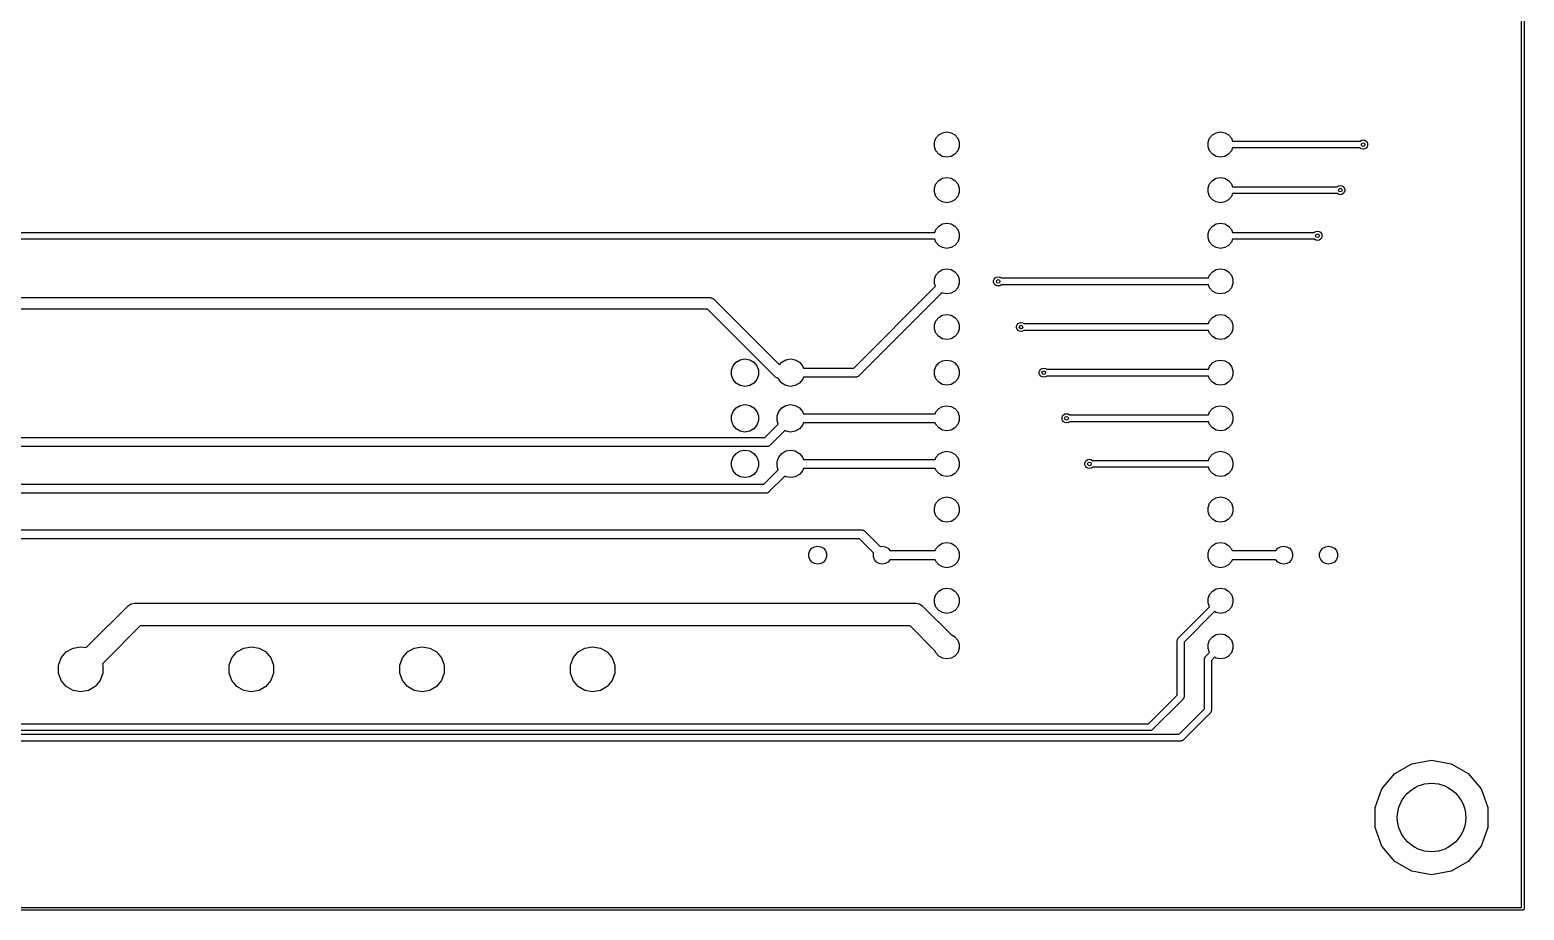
# Model space of a CAD drawing. Extents: x 25 to 346, y -457 to -16.
# Drawn here: x 262.3 to 345.5, y -456.6 to -407.6 of the extents above; entities that cross this region are included whole.
import ezdxf

# ---------------------------------------------------------------- set-up
doc = ezdxf.new("R2010")
doc.units = 0
doc.header["$MEASUREMENT"] = 0
doc.layers.add('BLACK', color=7, linetype='CONTINUOUS')

msp = doc.modelspace()

# ---------------------------------------------------------------- linework, layer by layer
at = {"layer": 'Black'}
for p, q in [((345.365, -456.49), (345.365, -16.585)), ((345.515, -16.51), (345.515, -456.565)), ((312.765, -413.669), (312.922, -413.483)), ((312.922, -413.483), (313.133, -413.361)), ((313.133, -413.361), (313.373, -413.319)), ((313.373, -413.319), (313.612, -413.361)), ((313.612, -413.361), (313.823, -413.483)), ((313.823, -413.483), (313.98, -413.669)), ((328.005, -413.669), (328.162, -413.483)), ((328.162, -413.483), (328.373, -413.361)), ((328.373, -413.361), (328.613, -413.319)), ((328.613, -413.319), (328.852, -413.361)), ((328.852, -413.361), (329.063, -413.483)), ((329.063, -413.483), (329.22, -413.669)), ((312.682, -413.898), (312.765, -413.669)), ((312.682, -414.142), (312.682, -413.898)), ((312.765, -414.371), (312.682, -414.142)), ((313.98, -413.669), (314.063, -413.898)), ((314.063, -414.142), (313.98, -414.371)), ((314.063, -413.898), (314.063, -414.142)), ((327.922, -413.898), (328.005, -413.669)), ((327.922, -414.142), (327.922, -413.898)), ((328.005, -414.371), (327.922, -414.142)), ((329.22, -413.669), (329.278, -413.829)), ((329.278, -414.21), (329.22, -414.371)), ((329.278, -413.829), (336.382, -413.829)), ((336.382, -414.21), (329.278, -414.21)), ((336.382, -413.829), (336.386, -413.825)), ((336.386, -414.215), (336.382, -414.21)), ((336.386, -413.825), (336.463, -413.78)), ((336.463, -414.26), (336.386, -414.215)), ((336.463, -413.78), (336.55, -413.765)), ((336.55, -414.275), (336.463, -414.26)), ((336.55, -413.765), (336.637, -413.78)), ((336.637, -414.26), (336.55, -414.275)), ((336.637, -413.78), (336.714, -413.825)), ((336.714, -414.215), (336.637, -414.26)), ((336.714, -413.825), (336.771, -413.893)), ((336.771, -414.147), (336.714, -414.215)), ((336.771, -413.893), (336.801, -413.976)), ((336.801, -414.064), (336.771, -414.147)), ((336.801, -413.976), (336.801, -414.064)), ((312.922, -414.557), (312.765, -414.371)), ((313.133, -414.679), (312.922, -414.557)), ((313.373, -414.721), (313.133, -414.679)), ((313.612, -414.679), (313.373, -414.721)), ((313.823, -414.557), (313.612, -414.679)), ((313.98, -414.371), (313.823, -414.557)), ((328.162, -414.557), (328.005, -414.371)), ((328.373, -414.679), (328.162, -414.557)), ((328.613, -414.721), (328.373, -414.679)), ((328.852, -414.679), (328.613, -414.721)), ((329.063, -414.557), (328.852, -414.679)), ((329.22, -414.371), (329.063, -414.557)), ((312.922, -416.023), (313.133, -415.901)), ((313.133, -415.901), (313.373, -415.859)), ((313.373, -415.859), (313.612, -415.901)), ((313.612, -415.901), (313.823, -416.023)), ((328.162, -416.023), (328.373, -415.901)), ((328.373, -415.901), (328.613, -415.859)), ((328.613, -415.859), (328.852, -415.901)), ((328.852, -415.901), (329.063, -416.023)), ((312.682, -416.438), (312.765, -416.209)), ((312.682, -416.682), (312.682, -416.438)), ((312.765, -416.911), (312.682, -416.682)), ((312.765, -416.209), (312.922, -416.023)), ((313.823, -416.023), (313.98, -416.209)), ((313.98, -416.209), (314.063, -416.438)), ((314.063, -416.682), (313.98, -416.911)), ((314.063, -416.438), (314.063, -416.682)), ((327.922, -416.438), (328.005, -416.209)), ((327.922, -416.682), (327.922, -416.438)), ((328.005, -416.911), (327.922, -416.682)), ((328.005, -416.209), (328.162, -416.023)), ((329.063, -416.023), (329.22, -416.209)), ((329.22, -416.209), (329.278, -416.369)), ((329.278, -416.75), (329.22, -416.911)), ((329.278, -416.369), (335.112, -416.369)), ((335.112, -416.75), (329.278, -416.75)), ((335.112, -416.369), (335.116, -416.365)), ((335.116, -416.755), (335.112, -416.75)), ((335.116, -416.365), (335.193, -416.32)), ((335.193, -416.8), (335.116, -416.755)), ((335.193, -416.32), (335.28, -416.305)), ((335.28, -416.815), (335.193, -416.8)), ((335.28, -416.305), (335.367, -416.32)), ((335.367, -416.8), (335.28, -416.815)), ((335.367, -416.32), (335.444, -416.365)), ((335.444, -416.755), (335.367, -416.8)), ((335.444, -416.365), (335.501, -416.433)), ((335.501, -416.687), (335.444, -416.755)), ((335.501, -416.433), (335.531, -416.516)), ((335.531, -416.604), (335.501, -416.687)), ((335.531, -416.516), (335.531, -416.604)), ((312.922, -417.097), (312.765, -416.911)), ((313.133, -417.219), (312.922, -417.097)), ((313.373, -417.261), (313.133, -417.219)), ((313.612, -417.219), (313.373, -417.261)), ((313.823, -417.097), (313.612, -417.219)), ((313.98, -416.911), (313.823, -417.097)), ((328.162, -417.097), (328.005, -416.911)), ((328.373, -417.219), (328.162, -417.097)), ((328.613, -417.261), (328.373, -417.219)), ((328.852, -417.219), (328.613, -417.261)), ((329.063, -417.097), (328.852, -417.219)), ((329.22, -416.911), (329.063, -417.097)), ((312.922, -418.563), (313.133, -418.441)), ((313.133, -418.441), (313.373, -418.399)), ((313.373, -418.399), (313.612, -418.441)), ((313.612, -418.441), (313.823, -418.563)), ((328.162, -418.563), (328.373, -418.441)), ((328.373, -418.441), (328.613, -418.399)), ((328.613, -418.399), (328.852, -418.441)), ((328.852, -418.441), (329.063, -418.563)), ((257.81, -418.909), (312.707, -418.909)), ((312.707, -419.291), (257.889, -419.291)), ((312.707, -418.909), (312.765, -418.749)), ((312.765, -419.451), (312.707, -419.291)), ((312.765, -418.749), (312.922, -418.563)), ((313.823, -418.563), (313.98, -418.749)), ((313.98, -418.749), (314.063, -418.978)), ((314.063, -419.222), (313.98, -419.451)), ((314.063, -418.978), (314.063, -419.222)), ((327.922, -418.978), (328.005, -418.749)), ((327.922, -419.222), (327.922, -418.978)), ((328.005, -419.451), (327.922, -419.222)), ((328.005, -418.749), (328.162, -418.563)), ((329.063, -418.563), (329.22, -418.749)), ((329.22, -418.749), (329.278, -418.909)), ((329.278, -419.291), (329.22, -419.451)), ((329.278, -418.909), (333.842, -418.909)), ((333.842, -419.291), (329.278, -419.291)), ((333.842, -418.909), (333.846, -418.905)), ((333.846, -419.295), (333.842, -419.291)), ((333.846, -418.905), (333.923, -418.86)), ((333.923, -419.34), (333.846, -419.295)), ((333.923, -418.86), (334.01, -418.845)), ((334.01, -418.845), (334.097, -418.86)), ((334.097, -418.86), (334.174, -418.905)), ((334.174, -419.295), (334.097, -419.34)), ((334.174, -418.905), (334.231, -418.973)), ((334.231, -419.227), (334.174, -419.295)), ((334.231, -418.973), (334.261, -419.056)), ((334.261, -419.144), (334.231, -419.227)), ((334.261, -419.056), (334.261, -419.144)), ((312.922, -419.637), (312.765, -419.451)), ((313.133, -419.759), (312.922, -419.637)), ((313.373, -419.801), (313.133, -419.759)), ((313.612, -419.759), (313.373, -419.801)), ((313.823, -419.637), (313.612, -419.759)), ((313.98, -419.451), (313.823, -419.637)), ((328.162, -419.637), (328.005, -419.451)), ((328.373, -419.759), (328.162, -419.637)), ((328.613, -419.801), (328.373, -419.759)), ((328.852, -419.759), (328.613, -419.801)), ((329.063, -419.637), (328.852, -419.759)), ((329.22, -419.451), (329.063, -419.637)), ((334.01, -419.355), (333.923, -419.34)), ((334.097, -419.34), (334.01, -419.355)), ((312.922, -421.103), (313.133, -420.981)), ((313.133, -420.981), (313.373, -420.939)), ((313.373, -420.939), (313.612, -420.981)), ((313.612, -420.981), (313.823, -421.103)), ((328.162, -421.103), (328.373, -420.981)), ((328.373, -420.981), (328.613, -420.939)), ((328.613, -420.939), (328.852, -420.981)), ((328.852, -420.981), (329.063, -421.103)), ((312.682, -421.518), (312.765, -421.289)), ((312.682, -421.762), (312.682, -421.518)), ((312.738, -421.915), (312.682, -421.762)), ((312.765, -421.289), (312.922, -421.103)), ((313.823, -421.103), (313.98, -421.289)), ((313.98, -421.289), (314.063, -421.518)), ((314.063, -421.762), (313.98, -421.991)), ((314.063, -421.518), (314.063, -421.762)), ((315.979, -421.596), (316.009, -421.513)), ((315.979, -421.684), (315.979, -421.596)), ((316.009, -421.767), (315.979, -421.684)), ((316.009, -421.513), (316.066, -421.445)), ((316.066, -421.835), (316.009, -421.767)), ((316.066, -421.445), (316.143, -421.4)), ((316.143, -421.4), (316.23, -421.385)), ((316.23, -421.385), (316.317, -421.4)), ((316.317, -421.4), (316.394, -421.445)), ((316.394, -421.445), (316.398, -421.45)), ((316.398, -421.45), (327.947, -421.45)), ((327.947, -421.45), (328.005, -421.289)), ((328.005, -421.289), (328.162, -421.103)), ((329.063, -421.103), (329.22, -421.289)), ((329.22, -421.289), (329.303, -421.518)), ((329.303, -421.762), (329.22, -421.991)), ((329.303, -421.518), (329.303, -421.762)), ((237.253, -422.542), (300.171, -422.542)), ((300.171, -422.542), (300.184, -422.544)), ((300.184, -422.544), (300.198, -422.543)), ((300.198, -422.543), (300.238, -422.554)), ((300.238, -422.554), (300.279, -422.561)), ((300.279, -422.561), (300.291, -422.568)), ((300.291, -422.568), (300.305, -422.571)), ((300.305, -422.571), (300.339, -422.595)), ((300.339, -422.595), (300.375, -422.616)), ((300.375, -422.616), (300.384, -422.627)), ((300.384, -422.627), (300.395, -422.635)), ((300.395, -422.635), (304.05, -426.29)), ((308.187, -426.466), (312.738, -421.915)), ((313.095, -422.277), (308.472, -426.9)), ((313.133, -422.299), (313.095, -422.277)), ((313.373, -422.341), (313.133, -422.299)), ((313.612, -422.299), (313.373, -422.341)), ((313.823, -422.177), (313.612, -422.299)), ((313.98, -421.991), (313.823, -422.177)), ((316.143, -421.88), (316.066, -421.835)), ((316.23, -421.895), (316.143, -421.88)), ((316.317, -421.88), (316.23, -421.895)), ((316.394, -421.835), (316.317, -421.88)), ((316.398, -421.83), (316.394, -421.835)), ((327.947, -421.83), (316.398, -421.83)), ((328.005, -421.991), (327.947, -421.83)), ((328.162, -422.177), (328.005, -421.991)), ((328.373, -422.299), (328.162, -422.177)), ((328.613, -422.341), (328.373, -422.299)), ((328.852, -422.299), (328.613, -422.341)), ((329.063, -422.177), (328.852, -422.299)), ((329.22, -421.991), (329.063, -422.177)), ((300.039, -423.177), (237.122, -423.177)), ((303.807, -426.945), (300.039, -423.177)), ((313.133, -423.521), (313.373, -423.479)), ((313.373, -423.479), (313.612, -423.521)), ((328.373, -423.521), (328.613, -423.479)), ((328.613, -423.479), (328.852, -423.521)), ((312.682, -424.058), (312.765, -423.829)), ((312.682, -424.302), (312.682, -424.058)), ((312.765, -424.531), (312.682, -424.302)), ((312.765, -423.829), (312.922, -423.643)), ((312.922, -423.643), (313.133, -423.521)), ((313.612, -423.521), (313.823, -423.643)), ((313.823, -423.643), (313.98, -423.829)), ((313.98, -423.829), (314.063, -424.058)), ((314.063, -424.302), (313.98, -424.531)), ((314.063, -424.058), (314.063, -424.302)), ((317.249, -424.136), (317.279, -424.053)), ((317.249, -424.224), (317.249, -424.136)), ((317.279, -424.307), (317.249, -424.224)), ((317.279, -424.053), (317.336, -423.985)), ((317.336, -424.375), (317.279, -424.307)), ((317.336, -423.985), (317.413, -423.94)), ((317.413, -423.94), (317.5, -423.925)), ((317.5, -423.925), (317.587, -423.94)), ((317.587, -423.94), (317.664, -423.985)), ((317.664, -423.985), (317.668, -423.989)), ((317.668, -423.989), (327.947, -423.989)), ((327.947, -423.989), (328.005, -423.829)), ((328.005, -423.829), (328.162, -423.643)), ((328.162, -423.643), (328.373, -423.521)), ((328.852, -423.521), (329.063, -423.643)), ((329.063, -423.643), (329.22, -423.829)), ((329.22, -423.829), (329.303, -424.058)), ((329.303, -424.302), (329.22, -424.531)), ((329.303, -424.058), (329.303, -424.302)), ((312.922, -424.717), (312.765, -424.531)), ((313.133, -424.839), (312.922, -424.717)), ((313.373, -424.881), (313.133, -424.839)), ((313.612, -424.839), (313.373, -424.881)), ((313.823, -424.717), (313.612, -424.839)), ((313.98, -424.531), (313.823, -424.717)), ((317.413, -424.42), (317.336, -424.375)), ((317.5, -424.435), (317.413, -424.42)), ((317.587, -424.42), (317.5, -424.435)), ((317.664, -424.375), (317.587, -424.42)), ((317.668, -424.37), (317.664, -424.375)), ((327.947, -424.37), (317.668, -424.37)), ((328.005, -424.531), (327.947, -424.37)), ((328.162, -424.717), (328.005, -424.531)), ((328.373, -424.839), (328.162, -424.717)), ((328.613, -424.881), (328.373, -424.839)), ((328.852, -424.839), (328.613, -424.881)), ((329.063, -424.717), (328.852, -424.839)), ((329.22, -424.531), (329.063, -424.717)), ((301.871, -426.001), (302.133, -425.955)), ((302.133, -425.955), (302.395, -426.001)), ((304.411, -426.001), (304.673, -425.955)), ((304.673, -425.955), (304.935, -426.001)), ((301.38, -426.587), (301.471, -426.338)), ((301.38, -426.853), (301.38, -426.587)), ((301.471, -426.338), (301.641, -426.134)), ((301.641, -426.134), (301.871, -426.001)), ((302.395, -426.001), (302.625, -426.134)), ((302.625, -426.134), (302.795, -426.338)), ((302.795, -426.338), (302.886, -426.587)), ((302.886, -426.587), (302.886, -426.853)), ((304.05, -426.29), (304.181, -426.134)), ((304.181, -426.134), (304.411, -426.001)), ((304.935, -426.001), (305.165, -426.134)), ((305.165, -426.134), (305.335, -426.338)), ((305.335, -426.338), (305.382, -426.466)), ((305.382, -426.466), (308.187, -426.466)), ((312.682, -426.598), (312.765, -426.369)), ((312.682, -426.842), (312.682, -426.598)), ((312.765, -426.369), (312.922, -426.183)), ((312.922, -426.183), (313.133, -426.061)), ((313.133, -426.061), (313.373, -426.019)), ((313.373, -426.019), (313.612, -426.061)), ((313.612, -426.061), (313.823, -426.183)), ((313.823, -426.183), (313.98, -426.369)), ((313.98, -426.369), (314.063, -426.598)), ((314.063, -426.598), (314.063, -426.842)), ((318.519, -426.676), (318.549, -426.593)), ((318.519, -426.764), (318.519, -426.676)), ((318.549, -426.847), (318.519, -426.764)), ((318.549, -426.593), (318.606, -426.525)), ((318.606, -426.525), (318.683, -426.48)), ((318.683, -426.48), (318.77, -426.465)), ((318.77, -426.465), (318.857, -426.48)), ((318.857, -426.48), (318.934, -426.525)), ((318.934, -426.525), (318.938, -426.529)), ((318.938, -426.529), (327.947, -426.529)), ((327.947, -426.529), (328.005, -426.369)), ((328.005, -426.369), (328.162, -426.183)), ((328.162, -426.183), (328.373, -426.061)), ((328.373, -426.061), (328.613, -426.019)), ((328.613, -426.019), (328.852, -426.061)), ((328.852, -426.061), (329.063, -426.183)), ((329.063, -426.183), (329.22, -426.369)), ((329.22, -426.369), (329.303, -426.598)), ((329.303, -426.598), (329.303, -426.842)), ((301.471, -427.102), (301.38, -426.853)), ((301.641, -427.306), (301.471, -427.102)), ((301.871, -427.439), (301.641, -427.306)), ((302.133, -427.485), (301.871, -427.439)), ((302.395, -427.439), (302.133, -427.485)), ((302.625, -427.306), (302.395, -427.439)), ((302.795, -427.102), (302.625, -427.306)), ((302.886, -426.853), (302.795, -427.102)), ((303.818, -426.953), (303.807, -426.945)), ((303.827, -426.963), (303.818, -426.953)), ((303.863, -426.984), (303.827, -426.963)), ((303.897, -427.008), (303.863, -426.984)), ((303.911, -427.011), (303.897, -427.008)), ((303.923, -427.018), (303.911, -427.011)), ((303.964, -427.026), (303.923, -427.018)), ((303.985, -427.031), (303.964, -427.026)), ((304.011, -427.102), (303.985, -427.031)), ((304.181, -427.306), (304.011, -427.102)), ((304.411, -427.439), (304.181, -427.306)), ((304.673, -427.485), (304.411, -427.439)), ((304.935, -427.439), (304.673, -427.485)), ((305.165, -427.306), (304.935, -427.439)), ((305.335, -427.102), (305.165, -427.306)), ((305.382, -426.974), (305.335, -427.102)), ((308.292, -426.974), (305.382, -426.974)), ((308.304, -426.972), (308.292, -426.974)), ((308.315, -426.973), (308.304, -426.972)), ((308.347, -426.964), (308.315, -426.973)), ((308.379, -426.959), (308.347, -426.964)), ((308.389, -426.953), (308.379, -426.959)), ((308.4, -426.95), (308.389, -426.953)), ((308.427, -426.931), (308.4, -426.95)), ((308.456, -426.915), (308.427, -426.931)), ((308.463, -426.906), (308.456, -426.915)), ((308.472, -426.9), (308.463, -426.906)), ((312.765, -427.071), (312.682, -426.842)), ((312.922, -427.257), (312.765, -427.071)), ((313.133, -427.379), (312.922, -427.257)), ((313.373, -427.421), (313.133, -427.379)), ((313.612, -427.379), (313.373, -427.421)), ((313.823, -427.257), (313.612, -427.379)), ((313.98, -427.071), (313.823, -427.257)), ((314.063, -426.842), (313.98, -427.071)), ((318.606, -426.915), (318.549, -426.847)), ((318.683, -426.96), (318.606, -426.915)), ((318.77, -426.975), (318.683, -426.96)), ((318.857, -426.96), (318.77, -426.975)), ((318.934, -426.915), (318.857, -426.96)), ((318.938, -426.91), (318.934, -426.915)), ((327.947, -426.91), (318.938, -426.91)), ((328.005, -427.071), (327.947, -426.91)), ((328.162, -427.257), (328.005, -427.071)), ((328.373, -427.379), (328.162, -427.257)), ((328.613, -427.421), (328.373, -427.379)), ((328.852, -427.379), (328.613, -427.421)), ((329.063, -427.257), (328.852, -427.379)), ((329.22, -427.071), (329.063, -427.257)), ((329.303, -426.842), (329.22, -427.071)), ((301.38, -429.127), (301.471, -428.878)), ((301.38, -429.393), (301.38, -429.127)), ((301.471, -428.878), (301.641, -428.674)), ((301.641, -428.674), (301.871, -428.541)), ((301.871, -428.541), (302.133, -428.495)), ((302.133, -428.495), (302.395, -428.541)), ((302.395, -428.541), (302.625, -428.674)), ((302.625, -428.674), (302.795, -428.878)), ((302.795, -428.878), (302.886, -429.127)), ((302.886, -429.127), (302.886, -429.393)), ((303.92, -429.127), (304.011, -428.878)), ((303.92, -429.393), (303.92, -429.127)), ((304.011, -428.878), (304.181, -428.674)), ((304.181, -428.674), (304.411, -428.541)), ((304.411, -428.541), (304.673, -428.495)), ((304.673, -428.495), (304.935, -428.541)), ((304.935, -428.541), (305.165, -428.674)), ((305.165, -428.674), (305.335, -428.878)), ((305.335, -428.878), (305.382, -429.006)), ((305.382, -429.006), (312.73, -429.006)), ((312.73, -429.006), (312.765, -428.909)), ((312.765, -428.909), (312.922, -428.723)), ((312.922, -428.723), (313.133, -428.601)), ((313.133, -428.601), (313.373, -428.559)), ((313.373, -428.559), (313.612, -428.601)), ((313.612, -428.601), (313.823, -428.723)), ((313.823, -428.723), (313.98, -428.909)), ((313.98, -428.909), (314.063, -429.138)), ((314.063, -429.138), (314.063, -429.382)), ((319.789, -429.216), (319.819, -429.133)), ((319.789, -429.304), (319.789, -429.216)), ((319.819, -429.387), (319.789, -429.304)), ((319.819, -429.133), (319.876, -429.065)), ((319.876, -429.065), (319.953, -429.02)), ((319.953, -429.02), (320.04, -429.005)), ((320.04, -429.005), (320.127, -429.02)), ((320.127, -429.02), (320.204, -429.065)), ((320.204, -429.065), (320.208, -429.07)), ((320.208, -429.07), (327.947, -429.07)), ((327.947, -429.07), (328.005, -428.909)), ((328.005, -428.909), (328.162, -428.723)), ((328.162, -428.723), (328.373, -428.601)), ((328.373, -428.601), (328.613, -428.559)), ((328.613, -428.559), (328.852, -428.601)), ((328.852, -428.601), (329.063, -428.723)), ((329.063, -428.723), (329.22, -428.909)), ((329.22, -428.909), (329.303, -429.138)), ((329.303, -429.138), (329.303, -429.382)), ((301.471, -429.642), (301.38, -429.393)), ((301.641, -429.846), (301.471, -429.642)), ((301.871, -429.979), (301.641, -429.846)), ((302.133, -430.025), (301.871, -429.979)), ((302.395, -429.979), (302.133, -430.025)), ((302.625, -429.846), (302.395, -429.979)), ((302.795, -429.642), (302.625, -429.846)), ((302.886, -429.393), (302.795, -429.642)), ((303.247, -430.327), (303.989, -429.584)), ((304.349, -429.943), (303.532, -430.76)), ((303.989, -429.584), (303.92, -429.393)), ((304.411, -429.979), (304.349, -429.943)), ((304.673, -430.025), (304.411, -429.979)), ((304.935, -429.979), (304.673, -430.025)), ((305.165, -429.846), (304.935, -429.979)), ((305.335, -429.642), (305.165, -429.846)), ((305.382, -429.514), (305.335, -429.642)), ((312.73, -429.514), (305.382, -429.514)), ((312.765, -429.611), (312.73, -429.514)), ((312.922, -429.797), (312.765, -429.611)), ((313.133, -429.919), (312.922, -429.797)), ((313.373, -429.961), (313.133, -429.919)), ((313.612, -429.919), (313.373, -429.961)), ((313.823, -429.797), (313.612, -429.919)), ((313.98, -429.611), (313.823, -429.797)), ((314.063, -429.382), (313.98, -429.611)), ((319.876, -429.455), (319.819, -429.387)), ((319.953, -429.5), (319.876, -429.455)), ((320.04, -429.515), (319.953, -429.5)), ((320.127, -429.5), (320.04, -429.515)), ((320.204, -429.455), (320.127, -429.5)), ((320.208, -429.45), (320.204, -429.455)), ((327.947, -429.45), (320.208, -429.45)), ((328.005, -429.611), (327.947, -429.45)), ((328.162, -429.797), (328.005, -429.611)), ((328.373, -429.919), (328.162, -429.797)), ((328.613, -429.961), (328.373, -429.919)), ((328.852, -429.919), (328.613, -429.961)), ((329.063, -429.797), (328.852, -429.919)), ((329.22, -429.611), (329.063, -429.797)), ((329.303, -429.382), (329.22, -429.611)), ((303.352, -430.835), (237.223, -430.835)), ((237.329, -430.327), (303.247, -430.327)), ((303.363, -430.833), (303.352, -430.835)), ((303.374, -430.834), (303.363, -430.833)), ((303.406, -430.825), (303.374, -430.834)), ((303.439, -430.819), (303.406, -430.825)), ((303.449, -430.814), (303.439, -430.819)), ((303.46, -430.811), (303.449, -430.814)), ((303.487, -430.792), (303.46, -430.811)), ((303.515, -430.775), (303.487, -430.792)), ((303.523, -430.767), (303.515, -430.775)), ((303.532, -430.76), (303.523, -430.767)), ((301.38, -431.667), (301.471, -431.418)), ((301.38, -431.933), (301.38, -431.667)), ((301.471, -431.418), (301.641, -431.214)), ((301.641, -431.214), (301.871, -431.081)), ((301.871, -431.081), (302.133, -431.035)), ((302.133, -431.035), (302.395, -431.081)), ((302.395, -431.081), (302.625, -431.214)), ((302.625, -431.214), (302.795, -431.418)), ((302.795, -431.418), (302.886, -431.667)), ((302.886, -431.667), (302.886, -431.933)), ((303.92, -431.667), (304.011, -431.418)), ((303.92, -431.933), (303.92, -431.667)), ((304.011, -431.418), (304.181, -431.214)), ((304.181, -431.214), (304.411, -431.081)), ((304.411, -431.081), (304.673, -431.035)), ((304.673, -431.035), (304.935, -431.081)), ((304.935, -431.081), (305.165, -431.214)), ((305.165, -431.214), (305.335, -431.418)), ((305.335, -431.418), (305.382, -431.546)), ((305.382, -431.546), (312.73, -431.546)), ((312.73, -431.546), (312.765, -431.449)), ((312.765, -431.449), (312.922, -431.263)), ((312.922, -431.263), (313.133, -431.141)), ((313.133, -431.141), (313.373, -431.099)), ((313.373, -431.099), (313.612, -431.141)), ((313.612, -431.141), (313.823, -431.263)), ((313.823, -431.263), (313.98, -431.449)), ((313.98, -431.449), (314.063, -431.678)), ((314.063, -431.678), (314.063, -431.922)), ((321.059, -431.756), (321.089, -431.673)), ((321.059, -431.844), (321.059, -431.756)), ((321.089, -431.673), (321.146, -431.605)), ((321.146, -431.605), (321.223, -431.56)), ((321.223, -431.56), (321.31, -431.545)), ((321.31, -431.545), (321.397, -431.56)), ((321.397, -431.56), (321.474, -431.605)), ((321.474, -431.605), (321.478, -431.609)), ((321.478, -431.609), (327.947, -431.609)), ((327.947, -431.609), (328.005, -431.449)), ((328.005, -431.449), (328.162, -431.263)), ((328.162, -431.263), (328.373, -431.141)), ((328.373, -431.141), (328.613, -431.099)), ((328.613, -431.099), (328.852, -431.141)), ((328.852, -431.141), (329.063, -431.263)), ((329.063, -431.263), (329.22, -431.449)), ((329.22, -431.449), (329.303, -431.678)), ((329.303, -431.678), (329.303, -431.922)), ((301.471, -432.182), (301.38, -431.933)), ((301.641, -432.386), (301.471, -432.182)), ((301.871, -432.519), (301.641, -432.386)), ((302.133, -432.565), (301.871, -432.519)), ((302.395, -432.519), (302.133, -432.565)), ((302.625, -432.386), (302.395, -432.519)), ((302.795, -432.182), (302.625, -432.386)), ((302.886, -431.933), (302.795, -432.182)), ((303.183, -432.93), (303.989, -432.124)), ((304.349, -432.483), (303.468, -433.364)), ((303.989, -432.124), (303.92, -431.933)), ((304.411, -432.519), (304.349, -432.483)), ((304.673, -432.565), (304.411, -432.519)), ((304.935, -432.519), (304.673, -432.565)), ((305.165, -432.386), (304.935, -432.519)), ((305.335, -432.182), (305.165, -432.386)), ((305.382, -432.054), (305.335, -432.182)), ((312.73, -432.054), (305.382, -432.054)), ((312.765, -432.151), (312.73, -432.054)), ((312.922, -432.337), (312.765, -432.151)), ((313.133, -432.459), (312.922, -432.337)), ((313.373, -432.501), (313.133, -432.459)), ((313.612, -432.459), (313.373, -432.501)), ((313.823, -432.337), (313.612, -432.459)), ((313.98, -432.151), (313.823, -432.337)), ((314.063, -431.922), (313.98, -432.151)), ((321.089, -431.927), (321.059, -431.844)), ((321.146, -431.995), (321.089, -431.927)), ((321.223, -432.04), (321.146, -431.995)), ((321.31, -432.055), (321.223, -432.04)), ((321.397, -432.04), (321.31, -432.055)), ((321.474, -431.995), (321.397, -432.04)), ((321.478, -431.99), (321.474, -431.995)), ((327.947, -431.99), (321.478, -431.99)), ((328.005, -432.151), (327.947, -431.99)), ((328.162, -432.337), (328.005, -432.151)), ((328.373, -432.459), (328.162, -432.337)), ((328.613, -432.501), (328.373, -432.459)), ((328.852, -432.459), (328.613, -432.501)), ((329.063, -432.337), (328.852, -432.459)), ((329.22, -432.151), (329.063, -432.337)), ((329.303, -431.922), (329.22, -432.151)), ((303.289, -433.438), (237.287, -433.438)), ((237.392, -432.93), (303.183, -432.93)), ((303.3, -433.436), (303.289, -433.438)), ((303.311, -433.437), (303.3, -433.436)), ((303.343, -433.429), (303.311, -433.437)), ((303.376, -433.423), (303.343, -433.429)), ((303.385, -433.417), (303.376, -433.423)), ((303.396, -433.415), (303.385, -433.417)), ((303.423, -433.395), (303.396, -433.415)), ((303.452, -433.379), (303.423, -433.395)), ((303.459, -433.37), (303.452, -433.379)), ((303.468, -433.364), (303.459, -433.37)), ((312.682, -434.218), (312.765, -433.989)), ((312.682, -434.462), (312.682, -434.218)), ((312.765, -433.989), (312.922, -433.803)), ((312.922, -433.803), (313.133, -433.681)), ((313.133, -433.681), (313.373, -433.639)), ((313.373, -433.639), (313.612, -433.681)), ((313.612, -433.681), (313.823, -433.803)), ((313.823, -433.803), (313.98, -433.989)), ((313.98, -433.989), (314.063, -434.218)), ((314.063, -434.218), (314.063, -434.462)), ((327.922, -434.218), (328.005, -433.989)), ((327.922, -434.462), (327.922, -434.218)), ((328.005, -433.989), (328.162, -433.803)), ((328.162, -433.803), (328.373, -433.681)), ((328.373, -433.681), (328.613, -433.639)), ((328.613, -433.639), (328.852, -433.681)), ((328.852, -433.681), (329.063, -433.803)), ((329.063, -433.803), (329.22, -433.989)), ((329.22, -433.989), (329.303, -434.218)), ((329.303, -434.218), (329.303, -434.462)), ((312.765, -434.691), (312.682, -434.462)), ((312.922, -434.877), (312.765, -434.691)), ((313.133, -434.999), (312.922, -434.877)), ((313.373, -435.041), (313.133, -434.999)), ((313.612, -434.999), (313.373, -435.041)), ((313.823, -434.877), (313.612, -434.999)), ((313.98, -434.691), (313.823, -434.877)), ((314.063, -434.462), (313.98, -434.691)), ((328.005, -434.691), (327.922, -434.462)), ((328.162, -434.877), (328.005, -434.691)), ((328.373, -434.999), (328.162, -434.877)), ((328.613, -435.041), (328.373, -434.999)), ((328.852, -434.999), (328.613, -435.041)), ((329.063, -434.877), (328.852, -434.999)), ((329.22, -434.691), (329.063, -434.877)), ((329.303, -434.462), (329.22, -434.691)), ((238.769, -435.47), (308.619, -435.47)), ((308.619, -435.47), (308.63, -435.472)), ((308.63, -435.472), (308.641, -435.471)), ((308.641, -435.471), (308.673, -435.48)), ((308.673, -435.48), (308.706, -435.486)), ((308.706, -435.486), (308.716, -435.491)), ((308.716, -435.491), (308.727, -435.494)), ((308.727, -435.494), (308.754, -435.513)), ((308.754, -435.513), (308.783, -435.53)), ((308.783, -435.53), (308.79, -435.538)), ((308.79, -435.538), (308.799, -435.545)), ((308.799, -435.545), (309.654, -436.399)), ((308.514, -435.978), (238.874, -435.978)), ((305.681, -436.793), (305.74, -436.629)), ((305.681, -436.967), (305.681, -436.793)), ((305.74, -436.629), (305.852, -436.496)), ((305.852, -436.496), (306.003, -436.408)), ((306.003, -436.408), (306.175, -436.378)), ((306.175, -436.378), (306.347, -436.408)), ((306.347, -436.408), (306.498, -436.496)), ((306.498, -436.496), (306.61, -436.629)), ((306.61, -436.629), (306.669, -436.793)), ((306.669, -436.793), (306.669, -436.967)), ((309.294, -436.758), (308.514, -435.978)), ((309.281, -436.793), (309.294, -436.758)), ((309.281, -436.967), (309.281, -436.793)), ((309.654, -436.399), (309.775, -436.378)), ((309.775, -436.378), (309.947, -436.408)), ((309.947, -436.408), (310.098, -436.496)), ((310.098, -436.496), (310.207, -436.626)), ((310.207, -436.626), (312.73, -436.626)), ((312.73, -436.626), (312.765, -436.529)), ((312.765, -436.529), (312.922, -436.343)), ((312.922, -436.343), (313.133, -436.221)), ((313.133, -436.221), (313.373, -436.179)), ((313.373, -436.179), (313.612, -436.221)), ((313.612, -436.221), (313.823, -436.343)), ((313.823, -436.343), (313.98, -436.529)), ((313.98, -436.529), (314.063, -436.758)), ((314.063, -436.758), (314.063, -437.002)), ((327.922, -436.758), (328.005, -436.529)), ((327.922, -437.002), (327.922, -436.758)), ((328.005, -436.529), (328.162, -436.343)), ((328.162, -436.343), (328.373, -436.221)), ((328.373, -436.221), (328.613, -436.179)), ((328.613, -436.179), (328.852, -436.221)), ((328.852, -436.221), (329.063, -436.343)), ((329.063, -436.343), (329.22, -436.529)), ((329.22, -436.529), (329.255, -436.626)), ((329.255, -436.626), (331.693, -436.626)), ((331.693, -436.626), (331.802, -436.496)), ((331.802, -436.496), (331.953, -436.408)), ((331.953, -436.408), (332.125, -436.378)), ((332.125, -436.378), (332.297, -436.408)), ((332.297, -436.408), (332.448, -436.496)), ((332.448, -436.496), (332.56, -436.629)), ((332.56, -436.629), (332.619, -436.793)), ((332.619, -436.793), (332.619, -436.967)), ((334.131, -436.793), (334.19, -436.629)), ((334.131, -436.967), (334.131, -436.793)), ((334.19, -436.629), (334.302, -436.496)), ((334.302, -436.496), (334.453, -436.408)), ((334.453, -436.408), (334.625, -436.378)), ((334.625, -436.378), (334.797, -436.408)), ((334.797, -436.408), (334.948, -436.496)), ((334.948, -436.496), (335.06, -436.629)), ((335.06, -436.629), (335.119, -436.793)), ((335.119, -436.793), (335.119, -436.967)), ((305.74, -437.131), (305.681, -436.967)), ((305.852, -437.264), (305.74, -437.131)), ((306.003, -437.352), (305.852, -437.264)), ((306.175, -437.382), (306.003, -437.352)), ((306.347, -437.352), (306.175, -437.382)), ((306.498, -437.264), (306.347, -437.352)), ((306.61, -437.131), (306.498, -437.264)), ((306.669, -436.967), (306.61, -437.131)), ((309.34, -437.131), (309.281, -436.967)), ((309.452, -437.264), (309.34, -437.131)), ((309.603, -437.352), (309.452, -437.264)), ((309.775, -437.382), (309.603, -437.352)), ((309.947, -437.352), (309.775, -437.382)), ((310.098, -437.264), (309.947, -437.352)), ((310.207, -437.134), (310.098, -437.264)), ((312.73, -437.134), (310.207, -437.134)), ((312.765, -437.231), (312.73, -437.134)), ((312.922, -437.417), (312.765, -437.231)), ((313.133, -437.539), (312.922, -437.417)), ((313.373, -437.581), (313.133, -437.539)), ((313.612, -437.539), (313.373, -437.581)), ((313.823, -437.417), (313.612, -437.539)), ((313.98, -437.231), (313.823, -437.417)), ((314.063, -437.002), (313.98, -437.231)), ((328.005, -437.231), (327.922, -437.002)), ((328.162, -437.417), (328.005, -437.231)), ((328.373, -437.539), (328.162, -437.417)), ((328.613, -437.581), (328.373, -437.539)), ((328.852, -437.539), (328.613, -437.581)), ((329.063, -437.417), (328.852, -437.539)), ((329.22, -437.231), (329.063, -437.417)), ((329.255, -437.134), (329.22, -437.231)), ((331.693, -437.134), (329.255, -437.134)), ((331.802, -437.264), (331.693, -437.134)), ((331.953, -437.352), (331.802, -437.264)), ((332.125, -437.382), (331.953, -437.352)), ((332.297, -437.352), (332.125, -437.382)), ((332.448, -437.264), (332.297, -437.352)), ((332.56, -437.131), (332.448, -437.264)), ((332.619, -436.967), (332.56, -437.131)), ((334.19, -437.131), (334.131, -436.967)), ((334.302, -437.264), (334.19, -437.131)), ((334.453, -437.352), (334.302, -437.264)), ((334.625, -437.382), (334.453, -437.352)), ((334.797, -437.352), (334.625, -437.382)), ((334.948, -437.264), (334.797, -437.352)), ((335.06, -437.131), (334.948, -437.264)), ((335.119, -436.967), (335.06, -437.131)), ((312.682, -439.298), (312.765, -439.069)), ((312.765, -439.069), (312.922, -438.883)), ((312.922, -438.883), (313.133, -438.761)), ((313.133, -438.761), (313.373, -438.719)), ((313.373, -438.719), (313.612, -438.761)), ((313.612, -438.761), (313.823, -438.883)), ((313.823, -438.883), (313.98, -439.069)), ((313.98, -439.069), (314.063, -439.298)), ((327.922, -439.298), (328.005, -439.069)), ((328.005, -439.069), (328.162, -438.883)), ((328.162, -438.883), (328.373, -438.761)), ((328.373, -438.761), (328.613, -438.719)), ((328.613, -438.719), (328.852, -438.761)), ((328.852, -438.761), (329.063, -438.883)), ((329.063, -438.883), (329.22, -439.069)), ((329.22, -439.069), (329.303, -439.298)), ((265.676, -441.806), (267.749, -439.733)), ((267.749, -439.733), (267.772, -439.717)), ((267.772, -439.717), (267.79, -439.696)), ((267.79, -439.696), (267.862, -439.654)), ((267.862, -439.654), (267.93, -439.606)), ((267.93, -439.606), (267.957, -439.599)), ((267.957, -439.599), (267.981, -439.585)), ((267.981, -439.585), (268.063, -439.571)), ((268.063, -439.571), (268.143, -439.549)), ((268.143, -439.549), (268.17, -439.552)), ((268.17, -439.552), (268.198, -439.547)), ((268.198, -439.547), (311.594, -439.547)), ((311.594, -439.547), (311.622, -439.552)), ((311.622, -439.552), (311.65, -439.549)), ((311.65, -439.549), (311.73, -439.571)), ((311.73, -439.571), (311.812, -439.585)), ((311.812, -439.585), (311.836, -439.599)), ((311.836, -439.599), (311.863, -439.606)), ((311.863, -439.606), (311.931, -439.654)), ((311.931, -439.654), (312.003, -439.696)), ((312.003, -439.696), (312.021, -439.717)), ((312.021, -439.717), (312.044, -439.733)), ((312.044, -439.733), (313.612, -441.301)), ((312.682, -439.542), (312.682, -439.298)), ((312.765, -439.771), (312.682, -439.542)), ((312.922, -439.957), (312.765, -439.771)), ((313.133, -440.079), (312.922, -439.957)), ((313.373, -440.121), (313.133, -440.079)), ((313.612, -440.079), (313.373, -440.121)), ((313.823, -439.957), (313.612, -440.079)), ((313.98, -439.771), (313.823, -439.957)), ((314.063, -439.542), (313.98, -439.771)), ((314.063, -439.298), (314.063, -439.542)), ((326.255, -441.508), (328.002, -439.761)), ((328.278, -440.024), (326.58, -441.721)), ((327.922, -439.542), (327.922, -439.298)), ((328.002, -439.761), (327.922, -439.542)), ((328.373, -440.079), (328.278, -440.024)), ((328.613, -440.121), (328.373, -440.079)), ((328.852, -440.079), (328.613, -440.121)), ((329.063, -439.957), (328.852, -440.079)), ((329.22, -439.771), (329.063, -439.957)), ((329.303, -439.542), (329.22, -439.771)), ((329.303, -439.298), (329.303, -439.542)), ((268.461, -440.817), (266.574, -442.704)), ((311.331, -440.817), (268.461, -440.817)), ((312.731, -442.217), (311.331, -440.817)), ((313.612, -441.301), (313.612, -441.301)), ((313.612, -441.301), (313.823, -441.423)), ((313.823, -441.423), (313.98, -441.609)), ((313.98, -441.609), (314.063, -441.838)), ((326.2, -441.626), (326.207, -441.602)), ((326.201, -441.634), (326.2, -441.626)), ((326.2, -441.642), (326.201, -441.634)), ((326.2, -444.675), (326.2, -441.642)), ((326.207, -441.602), (326.211, -441.577)), ((326.211, -441.577), (326.215, -441.57)), ((326.215, -441.57), (326.217, -441.562)), ((326.217, -441.562), (326.232, -441.542)), ((326.232, -441.542), (326.244, -441.52)), ((326.244, -441.52), (326.25, -441.515)), ((326.25, -441.515), (326.255, -441.508)), ((326.58, -441.721), (326.58, -444.754)), ((327.922, -441.838), (328.005, -441.609)), ((328.005, -441.609), (328.162, -441.423)), ((328.162, -441.423), (328.373, -441.301)), ((328.373, -441.301), (328.613, -441.259)), ((328.613, -441.259), (328.852, -441.301)), ((328.852, -441.301), (329.063, -441.423)), ((329.063, -441.423), (329.22, -441.609)), ((329.22, -441.609), (329.303, -441.838)), ((263.914, -443.012), (264.063, -442.603)), ((264.063, -442.603), (264.343, -442.269)), ((264.343, -442.269), (264.721, -442.051)), ((264.721, -442.051), (265.15, -441.975)), ((265.15, -441.975), (265.453, -442.029)), ((265.453, -442.029), (265.676, -441.806)), ((273.414, -443.012), (273.563, -442.603)), ((273.563, -442.603), (273.843, -442.269)), ((273.843, -442.269), (274.221, -442.051)), ((274.221, -442.051), (274.65, -441.975)), ((274.65, -441.975), (275.079, -442.051)), ((275.079, -442.051), (275.457, -442.269)), ((275.457, -442.269), (275.737, -442.603)), ((275.737, -442.603), (275.886, -443.012)), ((282.914, -443.012), (283.063, -442.603)), ((283.063, -442.603), (283.343, -442.269)), ((283.343, -442.269), (283.721, -442.051)), ((283.721, -442.051), (284.15, -441.975)), ((284.15, -441.975), (284.579, -442.051)), ((284.579, -442.051), (284.957, -442.269)), ((284.957, -442.269), (285.237, -442.603)), ((285.237, -442.603), (285.386, -443.012)), ((292.414, -443.012), (292.563, -442.603)), ((292.563, -442.603), (292.843, -442.269)), ((292.843, -442.269), (293.221, -442.051)), ((293.221, -442.051), (293.65, -441.975)), ((293.65, -441.975), (294.079, -442.051)), ((294.079, -442.051), (294.457, -442.269)), ((294.457, -442.269), (294.737, -442.603)), ((294.737, -442.603), (294.886, -443.012)), ((312.765, -442.311), (312.731, -442.217)), ((312.922, -442.497), (312.765, -442.311)), ((313.133, -442.619), (312.922, -442.497)), ((313.823, -442.497), (313.612, -442.619)), ((313.98, -442.311), (313.823, -442.497)), ((314.063, -442.082), (313.98, -442.311)), ((314.063, -441.838), (314.063, -442.082)), ((327.724, -442.642), (327.731, -442.618)), ((327.731, -442.618), (327.735, -442.593)), ((327.735, -442.593), (327.739, -442.586)), ((327.739, -442.586), (327.741, -442.578)), ((327.741, -442.578), (327.756, -442.558)), ((327.756, -442.558), (327.768, -442.536)), ((327.768, -442.536), (327.774, -442.531)), ((327.774, -442.531), (327.779, -442.524)), ((327.779, -442.524), (328.002, -442.301)), ((327.922, -442.082), (327.922, -441.838)), ((328.002, -442.301), (327.922, -442.082)), ((328.278, -442.564), (328.105, -442.737)), ((328.373, -442.619), (328.278, -442.564)), ((329.063, -442.497), (328.852, -442.619)), ((329.22, -442.311), (329.063, -442.497)), ((329.303, -442.082), (329.22, -442.311)), ((329.303, -441.838), (329.303, -442.082)), ((263.914, -443.448), (263.914, -443.012)), ((264.063, -443.857), (263.914, -443.448)), ((266.386, -443.448), (266.237, -443.857)), ((266.574, -442.704), (266.354, -442.924)), ((266.354, -442.924), (266.386, -443.012)), ((266.386, -443.012), (266.386, -443.448)), ((273.414, -443.448), (273.414, -443.012)), ((273.563, -443.857), (273.414, -443.448)), ((275.886, -443.448), (275.737, -443.857)), ((275.886, -443.012), (275.886, -443.448)), ((282.914, -443.448), (282.914, -443.012)), ((283.063, -443.857), (282.914, -443.448)), ((285.386, -443.448), (285.237, -443.857)), ((285.386, -443.012), (285.386, -443.448)), ((292.414, -443.448), (292.414, -443.012)), ((292.563, -443.857), (292.414, -443.448)), ((294.886, -443.448), (294.737, -443.857)), ((294.886, -443.012), (294.886, -443.448)), ((313.373, -442.661), (313.133, -442.619)), ((313.612, -442.619), (313.373, -442.661)), ((327.725, -442.65), (327.724, -442.642)), ((327.724, -442.658), (327.725, -442.65)), ((327.724, -445.437), (327.724, -442.658)), ((328.105, -442.737), (328.105, -445.516)), ((328.613, -442.661), (328.373, -442.619)), ((328.852, -442.619), (328.613, -442.661)), ((264.343, -444.191), (264.063, -443.857)), ((264.721, -444.409), (264.343, -444.191)), ((265.957, -444.191), (265.579, -444.409)), ((266.237, -443.857), (265.957, -444.191)), ((273.843, -444.191), (273.563, -443.857)), ((274.221, -444.409), (273.843, -444.191)), ((275.457, -444.191), (275.079, -444.409)), ((275.737, -443.857), (275.457, -444.191)), ((283.343, -444.191), (283.063, -443.857)), ((283.721, -444.409), (283.343, -444.191)), ((284.957, -444.191), (284.579, -444.409)), ((285.237, -443.857), (284.957, -444.191)), ((292.843, -444.191), (292.563, -443.857)), ((293.221, -444.409), (292.843, -444.191)), ((294.457, -444.191), (294.079, -444.409)), ((294.737, -443.857), (294.457, -444.191)), ((265.15, -444.485), (264.721, -444.409)), ((265.579, -444.409), (265.15, -444.485)), ((274.65, -444.485), (274.221, -444.409)), ((275.079, -444.409), (274.65, -444.485)), ((284.15, -444.485), (283.721, -444.409)), ((284.579, -444.409), (284.15, -444.485)), ((293.65, -444.485), (293.221, -444.409)), ((294.079, -444.409), (293.65, -444.485)), ((324.609, -446.265), (326.2, -444.675)), ((326.525, -444.889), (324.823, -446.59)), ((326.53, -444.882), (326.525, -444.889)), ((326.536, -444.876), (326.53, -444.882)), ((326.548, -444.855), (326.536, -444.876)), ((326.563, -444.835), (326.548, -444.855)), ((326.565, -444.826), (326.563, -444.835)), ((326.569, -444.819), (326.565, -444.826)), ((326.573, -444.795), (326.569, -444.819)), ((326.58, -444.771), (326.573, -444.795)), ((326.58, -444.754), (326.579, -444.762)), ((326.579, -444.762), (326.58, -444.771)), ((326.311, -446.849), (327.724, -445.437)), ((328.049, -445.651), (326.525, -447.175)), ((328.054, -445.644), (328.049, -445.651)), ((328.06, -445.638), (328.054, -445.644)), ((328.072, -445.617), (328.06, -445.638)), ((328.087, -445.597), (328.072, -445.617)), ((328.089, -445.588), (328.087, -445.597)), ((328.093, -445.581), (328.089, -445.588)), ((328.097, -445.557), (328.093, -445.581)), ((328.104, -445.533), (328.097, -445.557)), ((328.105, -445.516), (328.103, -445.524)), ((328.103, -445.524), (328.104, -445.533)), ((324.688, -446.646), (179.756, -446.646)), ((179.835, -446.265), (324.609, -446.265)), ((324.696, -446.645), (324.688, -446.646)), ((324.705, -446.646), (324.696, -446.645)), ((324.729, -446.639), (324.705, -446.646)), ((324.753, -446.635), (324.729, -446.639)), ((324.761, -446.631), (324.753, -446.635)), ((324.769, -446.628), (324.761, -446.631)), ((324.789, -446.614), (324.769, -446.628)), ((324.811, -446.602), (324.789, -446.614)), ((324.816, -446.595), (324.811, -446.602)), ((324.823, -446.59), (324.816, -446.595)), ((177.968, -446.849), (326.311, -446.849)), ((326.39, -447.231), (177.968, -447.231)), ((326.398, -447.229), (326.39, -447.231)), ((326.407, -447.23), (326.398, -447.229)), ((326.431, -447.223), (326.407, -447.23)), ((326.455, -447.219), (326.431, -447.223)), ((326.462, -447.215), (326.455, -447.219)), ((326.471, -447.213), (326.462, -447.215)), ((326.491, -447.198), (326.471, -447.213)), ((326.512, -447.186), (326.491, -447.198)), ((326.518, -447.18), (326.512, -447.186)), ((326.525, -447.175), (326.518, -447.18)), ((339.27, -448.49), (340.36, -448.298)), ((340.36, -448.298), (341.45, -448.49)), ((337.6, -449.891), (338.311, -449.044)), ((338.311, -449.044), (339.27, -448.49)), ((341.45, -448.49), (342.409, -449.044)), ((342.409, -449.044), (343.12, -449.891)), ((337.221, -450.932), (337.6, -449.891)), ((343.12, -449.891), (343.499, -450.932)), ((337.221, -452.038), (337.221, -450.932)), ((343.499, -450.932), (343.499, -452.038)), ((337.6, -453.079), (337.221, -452.038)), ((343.499, -452.038), (343.12, -453.079)), ((338.311, -453.926), (337.6, -453.079)), ((343.12, -453.079), (342.409, -453.926)), ((339.27, -454.48), (338.311, -453.926)), ((342.409, -453.926), (341.45, -454.48)), ((340.36, -454.672), (339.27, -454.48)), ((341.45, -454.48), (340.36, -454.672)), ((345.44, -456.64), (25.4, -456.64)), ((25.475, -456.49), (345.365, -456.49)), ((345.446, -456.639), (345.44, -456.64)), ((345.453, -456.639), (345.446, -456.639)), ((345.459, -456.637), (345.453, -456.639)), ((345.466, -456.635), (345.459, -456.637)), ((345.471, -456.632), (345.466, -456.635)), ((345.477, -456.63), (345.471, -456.632)), ((345.483, -456.626), (345.477, -456.63)), ((345.488, -456.622), (345.483, -456.626)), ((345.492, -456.617), (345.488, -456.622)), ((345.497, -456.613), (345.492, -456.617)), ((345.501, -456.608), (345.497, -456.613)), ((345.505, -456.602), (345.501, -456.608)), ((345.507, -456.596), (345.505, -456.602)), ((345.51, -456.591), (345.507, -456.596)), ((345.512, -456.584), (345.51, -456.591)), ((345.514, -456.578), (345.512, -456.584)), ((345.515, -456.565), (345.514, -456.571)), ((345.514, -456.571), (345.514, -456.578))]:
    msp.add_line(p, q, dxfattribs=at)
for centre, radius in [((336.55, -414.02), 0.1016), ((335.28, -416.56), 0.1016), ((334.01, -419.1), 0.1016), ((316.23, -421.64), 0.1016), ((317.5, -424.18), 0.1016), ((318.77, -426.72), 0.1016), ((320.04, -429.26), 0.1016), ((321.31, -431.8), 0.1016), ((340.36, -451.485), 1.905)]:
    msp.add_circle(centre, radius, dxfattribs=at)

doc.saveas('drawing.dxf')
